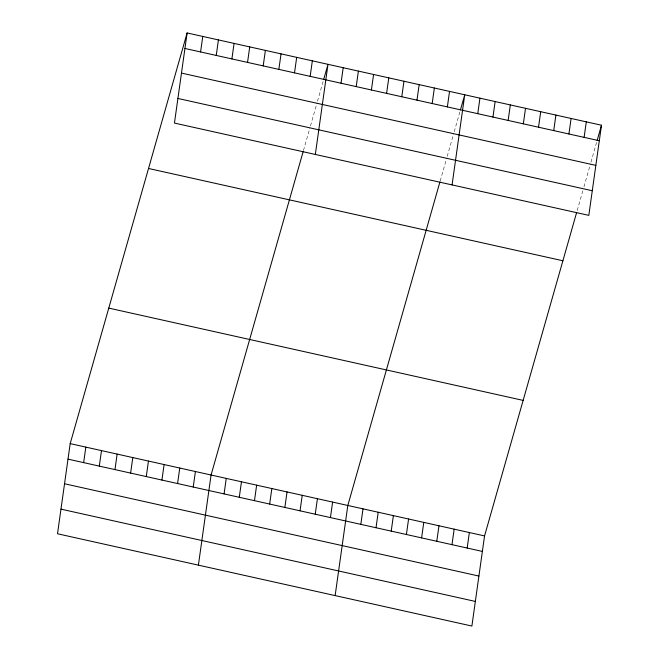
<?xml version="1.0" encoding="UTF-8"?>
<svg xmlns="http://www.w3.org/2000/svg" width="659" height="659" viewBox="0 0 659 659"><rect width="100%" height="100%" fill="white"/><g stroke="black" fill="none" stroke-linecap="round" stroke-linejoin="round"><path stroke-width="0.49" stroke-dasharray="3.29 2.47" d="M303.445 150.573L309.919 127.83M310.463 125.927L316.938 103.183M317.473 101.288L323.412 80.439M440.187 181.027L446.662 158.284M447.206 156.389L453.68 133.637M454.216 131.742L460.155 110.893M577.202 210.534L583.404 188.738M583.948 186.843L590.423 164.099M590.958 162.196L596.897 141.347"/><path stroke-width="0.99" d="M187.115 32.95L174.446 123.076L588.816 215.369L601.486 125.235L187.115 32.95L70.183 443.631L57.514 533.765L471.885 626.05L484.554 535.924L576.658 212.429M83.652 462.626L85.835 447.115M99.311 466.111L101.486 450.608M114.963 469.603L117.145 454.092M130.622 473.088L132.797 457.577M200.583 51.946L202.766 36.434M146.273 476.572L148.448 461.061M216.243 55.43L218.417 39.919M161.925 480.057L164.107 464.554M231.894 58.915L234.077 43.412M177.584 483.549L179.759 468.038M247.545 62.407L249.728 46.896M193.235 487.034L195.41 471.523M263.205 65.892L265.379 50.381M198.4 565.142L211.069 475.007L303.173 151.521M278.856 69.376L281.039 53.865M224.085 493.904L226.259 478.393M294.515 72.861L296.69 57.358M239.275 497.29L241.458 481.778M310.167 76.353L312.341 60.842M254.473 500.667L256.648 485.164M315.332 154.453L328.001 64.327L323.684 79.492M269.663 504.053L271.846 488.55M341.016 83.223L343.191 67.712M284.861 507.438L287.036 491.927M356.206 86.601L358.389 71.098M300.051 510.824L302.234 495.313M371.404 89.986L373.579 74.483M315.241 514.209L317.424 498.698M386.594 93.372L388.777 77.861M330.439 517.587L332.614 502.084M401.784 96.758L403.967 81.246M335.143 595.596L347.812 505.469L439.915 181.975M416.982 100.143L419.165 84.632M360.827 524.358L363.002 508.847M432.172 103.521L434.355 88.018M376.017 527.744L378.2 512.232M447.37 106.906L449.545 91.403M391.215 531.129L393.39 515.618M452.074 184.915L464.743 94.781L460.427 109.946M406.405 534.507L408.588 519.004M477.759 113.677L479.933 98.166M421.603 537.892L423.778 522.389M492.948 117.063L495.131 101.552M436.793 541.278L438.976 525.767M508.147 120.44L510.321 104.938M451.983 544.663L454.166 529.152M523.337 123.826L525.52 108.315M467.182 548.049L469.365 532.538M538.535 127.212L540.709 111.7M553.725 130.597L555.908 115.086M568.915 133.983L571.098 118.472M584.113 137.36L586.296 121.857M597.169 140.4L601.486 125.235M184.932 48.461L599.303 140.746M181.472 73.083L595.843 165.368M177.905 98.455L592.276 190.739M148.522 168.473L562.901 260.766M108.768 308.107L523.139 400.392M70.183 443.631L484.554 535.924M68.001 459.142L482.372 551.426M64.541 483.764L478.912 576.057M60.974 509.135L475.345 601.428"/></g></svg>
